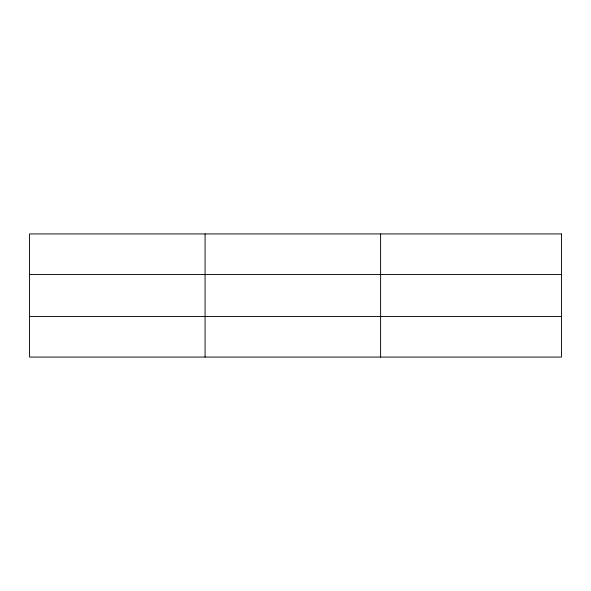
<?xml version="1.0" encoding="UTF-8"?>
<svg xmlns="http://www.w3.org/2000/svg" width="591" height="591" viewBox="0 0 591 591"><rect width="100%" height="100%" fill="white"/><g stroke="black" fill="none" stroke-linecap="round" stroke-linejoin="round"><path stroke-width="0.89" d="M205.077 233.933L205.077 357.067M380.604 233.933L380.604 357.067M29.55 274.564L561.45 274.564M29.55 316.436L561.45 316.436M561.45 233.933L561.45 357.067L29.55 357.067L29.55 233.933L561.45 233.933"/></g></svg>
